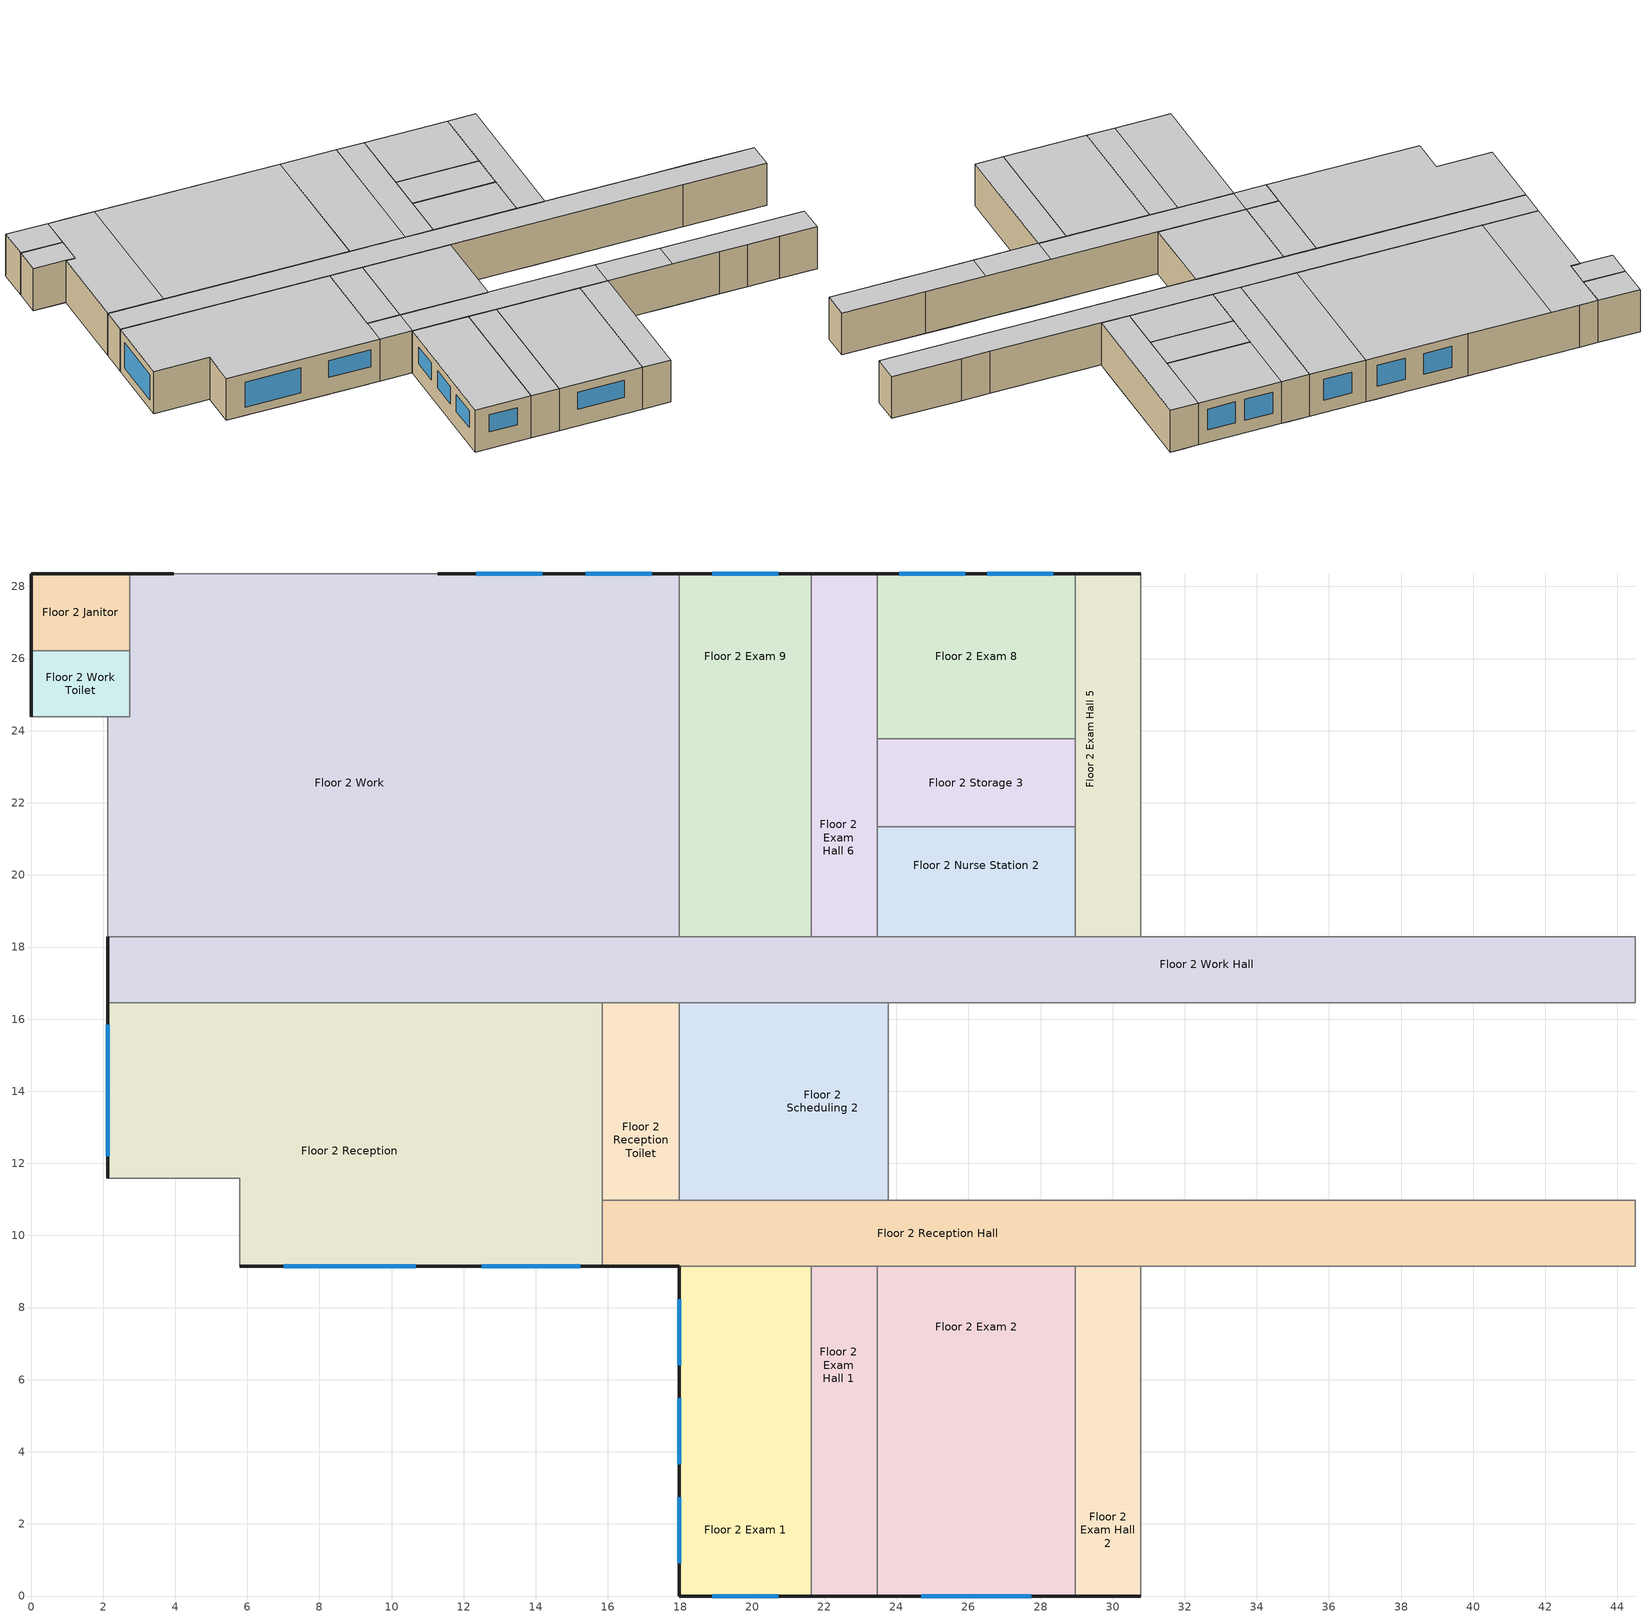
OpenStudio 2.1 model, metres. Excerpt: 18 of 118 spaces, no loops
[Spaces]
Floor 2 Exam Hall 5
 floor to Floor 1 Locker Room: 29.87,28.35 29.87,19.2 28.96,19.2 28.96,28.35 z3.05
 floor to Floor 1 Locker Room Hall: 30.78,19.2 30.78,18.29 28.96,18.29 28.96,19.2 z3.05
 floor to Floor 1 Lounge: 30.78,28.35 30.78,19.2 29.87,19.2 29.87,28.35 z3.05
 wall outside: 30.78,28.35 28.96,28.35 z3.05:6.1
 wall to Floor 2 Work Hall: 28.96,18.29 30.78,18.29 z3.05:6.1
 wall to Floor 2 Storage 3: 28.96,23.77 28.96,21.34 z3.05:6.1
 wall to Floor 2 Exam 7: 30.78,18.29 30.78,28.35 z3.05:6.1
 wall to Floor 2 Exam 8: 28.96,28.35 28.96,23.77 z3.05:6.1
 wall to Floor 2 Nurse Station 2: 28.96,21.34 28.96,18.29 z3.05:6.1
 ceiling to Floor 3 Office: 30.78,18.29 30.78,28.35 28.96,28.35 28.96,18.29 z6.1
Floor 2 Janitor
 floor to Floor 1 Elevator Pump Room: 2.74,28.35 2.74,26.21 0,26.21 0,28.35 z3.05
 wall outside: 2.74,28.35 0,28.35 0,26.21 z3.05:6.1
 wall to Floor 2 Work: 2.74,26.21 2.74,28.35 z3.05:6.1
 wall to Floor 2 Work Toilet: 0,26.21 2.74,26.21 z3.05:6.1
 ceiling to Floor 3 Janitor: 2.74,26.21 2.74,28.35 0,28.35 0,26.21 z6.1
Floor 2 Work Hall
 floor to Floor 1 Nourishment: 29.26,16.76 29.26,16.46 27.13,16.46 27.13,16.76 z3.05
 floor to Floor 1 Sterile Hall: 44.5,18.29 44.5,16.46 42.06,16.46 42.06,18.29 z3.05
 floor to Floor 1 Locker Room Hall: 42.06,18.29 42.06,16.76 23.16,16.76 23.16,18.29 z3.05
 floor to Floor 1 Lobby Hall: 11.89,18.29 11.89,16.46 5.79,16.46 5.79,18.29 z3.05
 floor to Floor 1 Pre-Op Hall: 23.16,18.29 23.16,16.46 20.73,16.46 20.73,18.29 z3.05
 floor to Floor 1 Nurse Janitor: 32,16.76 32,16.46 29.26,16.46 29.26,16.76 z3.05
 floor to Floor 1 Lobby: 5.79,18.29 5.79,16.46 2.13,16.46 2.13,18.29 z3.05
 floor to Floor 1 Pre-Op Room 2: 27.13,16.76 27.13,16.46 23.16,16.46 23.16,16.76 z3.05
 floor to Floor 1 Office: 20.73,18.29 20.73,16.76 14.33,16.76 14.33,18.29 z3.05
 floor to Floor 1 Sterile Storage: 42.06,16.76 42.06,16.46 32,16.46 32,16.76 z3.05
 floor to Floor 1 Reception: 14.33,18.29 14.33,16.76 15.85,16.76 15.85,16.46 11.89,16.46 11.89,18.29 z3.05
 floor to Floor 1 Reception Hall: 20.73,16.76 20.73,16.46 15.85,16.46 15.85,16.76 z3.05
 wall outside: 2.13,18.29 2.13,16.46 z3.05:6.1
 wall to Floor 2 Work: 17.98,18.29 2.13,18.29 z3.05:6.1
 wall to Floor 2 X-Ray: 23.77,16.46 39.01,16.46 z3.05:6.1
 wall to Floor 2 Exam Hall 4: 39.93,18.29 38.1,18.29 z3.05:6.1
 wall to Floor 2 Nurse Station 1: 44.5,18.29 39.93,18.29 z3.05:6.1
 wall to Floor 2 Exam 7: 38.1,18.29 30.78,18.29 z3.05:6.1
 wall to Floor 2 Reception Toilet: 15.85,16.46 17.98,16.46 z3.05:6.1
 wall to Floor 2 Exam Hall 6: 23.47,18.29 21.64,18.29 z3.05:6.1
 wall to Floor 2 Scheduling 1: 39.01,16.46 44.5,16.46 z3.05:6.1
 wall to Floor 2 Reception: 2.13,16.46 15.85,16.46 z3.05:6.1
 wall to Floor 2 Exam 9: 21.64,18.29 17.98,18.29 z3.05:6.1
 wall to Floor 2 Office Hall: 44.5,16.46 44.5,18.29 z3.05:6.1
 wall to Floor 2 Nurse Station 2: 28.96,18.29 23.47,18.29 z3.05:6.1
 wall to Floor 2 Scheduling 2: 17.98,16.46 23.77,16.46 z3.05:6.1
 ceiling to Floor 3 Office Hall: 44.5,16.46 44.5,18.29 2.13,18.29 2.13,16.46 z6.1
Floor 2 Reception Toilet
 floor to Floor 1 Scheduling: 17.98,14.33 17.98,10.97 15.85,10.97 15.85,14.33 z3.05
 floor to Floor 1 Reception Hall: 17.98,16.46 17.98,14.33 15.85,14.33 15.85,16.46 z3.05
 wall to Floor 2 Reception: 15.85,16.46 15.85,10.97 z3.05:6.1
 wall to Floor 2 Reception Hall: 15.85,10.97 17.98,10.97 z3.05:6.1
 wall to Floor 2 Scheduling 2: 17.98,10.97 17.98,16.46 z3.05:6.1
 ceiling to Floor 3 Undeveloped 2: 17.98,10.97 17.98,16.46 15.85,16.46 15.85,10.97 z6.1
Floor 2 Exam 9
 floor to Floor 1 Office: 20.73,23.77 20.73,18.29 17.98,18.29 17.98,23.77 z3.05
 floor to Floor 1 Pre-Op Hall: 21.64,23.77 21.64,18.29 20.73,18.29 20.73,23.77 z3.05
 floor to Floor 1 Procedure Room: 21.64,28.35 21.64,23.77 17.98,23.77 17.98,28.35 z3.05
 wall outside: 21.64,28.35 17.98,28.35 z3.05:6.1
 wall to Floor 2 Exam Hall 6: 21.64,18.29 21.64,28.35 z3.05:6.1
 wall to Floor 2 Work: 17.98,28.35 17.98,18.29 z3.05:6.1
 window (Window U-0.620788435 and Window SHGC 0.407): 20.73,28.35 18.9,28.35 z3.96:5.49
 ceiling to Floor 3 Office: 21.64,18.29 21.64,28.35 17.98,28.35 17.98,18.29 z6.1
Floor 2 Scheduling 2
 floor to Floor 1 Pre-Op Room 1: 20.73,14.33 20.73,10.97 17.98,10.97 17.98,14.33 z3.05
 floor to Floor 1 Reception Hall: 20.73,16.46 20.73,14.33 17.98,14.33 17.98,16.46 z3.05
 floor to Floor 1 Pre-Op Hall: 23.16,16.46 23.16,10.97 20.73,10.97 20.73,16.46 z3.05
 floor to Floor 1 Pre-Op Room 2: 23.77,16.46 23.77,10.97 23.16,10.97 23.16,16.46 z3.05
 wall to Floor 2 Reception Hall: 17.98,10.97 23.77,10.97 z3.05:6.1
 wall to Floor 2 X-Ray: 23.77,10.97 23.77,16.46 z3.05:6.1
 ceiling to Floor 3 Undeveloped 1: 23.77,10.97 23.77,16.46 17.98,16.46 17.98,10.97 z6.1
Floor 2 Exam Hall 1
 floor to Floor 1 Nurse Station: 23.47,8.84 23.47,6.1 23.16,6.1 23.16,8.84 z3.05
 floor to Floor 1 Nurse Hall: 23.47,6.1 23.47,3.66 23.16,3.66 23.16,6.1 z3.05
 floor to Floor 1 Pre-Op Hall: 23.16,9.14 23.16,3.66 21.64,3.66 21.64,9.14 z3.05
 floor to Floor 1 Pre-Op Room 2: 23.47,9.14 23.47,8.84 23.16,8.84 23.16,9.14 z3.05
 floor to Floor 1 Step Down: 23.47,3.66 23.47,0 21.64,0 21.64,3.66 z3.05
 wall outside: 21.64,0 23.47,0 z3.05:6.1
 wall to Floor 2 Exam 1: 21.64,9.14 21.64,0 z3.05:6.1
 wall to Floor 2 Reception Hall: 23.47,9.14 21.64,9.14 z3.05:6.1
 wall to Floor 2 Exam 2: 23.47,0 23.47,9.14 z3.05:6.1
 ceiling to Floor 3 Undeveloped 1: 23.47,0 23.47,9.14 21.64,9.14 21.64,0 z6.1
Floor 2 Exam Hall 6
 floor to Floor 1 Procedure Room: 23.16,28.35 23.16,23.77 21.64,23.77 21.64,28.35 z3.05
 floor to Floor 1 Locker Room Hall: 23.47,19.2 23.47,18.29 23.16,18.29 23.16,19.2 z3.05
 floor to Floor 1 Locker Room: 23.47,28.35 23.47,19.2 23.16,19.2 23.16,28.35 z3.05
 floor to Floor 1 Pre-Op Hall: 23.16,23.77 23.16,18.29 21.64,18.29 21.64,23.77 z3.05
 wall outside: 23.47,28.35 21.64,28.35 z3.05:6.1
 wall to Floor 2 Exam 8: 23.47,23.77 23.47,28.35 z3.05:6.1
 wall to Floor 2 Storage 3: 23.47,21.34 23.47,23.77 z3.05:6.1
 wall to Floor 2 Nurse Station 2: 23.47,18.29 23.47,21.34 z3.05:6.1
 ceiling to Floor 3 Office: 23.47,18.29 23.47,28.35 21.64,28.35 21.64,18.29 z6.1
Floor 2 Exam 1
 floor to Floor 1 Pre-Op Room 1: 20.73,9.14 20.73,7.92 17.98,7.92 17.98,9.14 z3.05
 floor to Floor 1 Vestibule: 20.73,7.92 20.73,5.49 17.98,5.49 17.98,7.92 z3.05
 floor to Floor 1 Pre-Op Hall: 21.64,9.14 21.64,3.66 20.73,3.66 20.73,9.14 z3.05
 floor to Floor 1 Step Down: 21.64,3.66 21.64,0 17.98,0 17.98,3.66 z3.05
 floor to Floor 1 Pre-Op Toilet: 20.73,5.49 20.73,3.66 17.98,3.66 17.98,5.49 z3.05
 wall outside: 17.98,9.14 17.98,0 21.64,0 z3.05:6.1
 wall to Floor 2 Reception Hall: 21.64,9.14 17.98,9.14 z3.05:6.1
 window (Window U-0.620788435 and Window SHGC 0.407): 18.9,0 20.73,0 / 17.98,5.49 17.98,3.66 / 17.98,2.74 17.98,0.91 / 17.98,8.23 17.98,6.4 z4.27:5.49
 ceiling to Floor 3 Undeveloped 1: 21.64,0 21.64,9.14 17.98,9.14 17.98,0 z6.1
Floor 2 Work Toilet
 floor to Floor 1 Lobby Toilet: 2.74,26.21 2.74,24.38 0,24.38 0,26.21 z3.05
 wall outside: 0,26.21 0,24.38 z3.05:6.1
 wall to NW Elevator: 0,24.38 2.13,24.38 z3.05:6.1
 wall to Floor 2 Work: 2.13,24.38 2.74,24.38 2.74,26.21 z3.05:6.1
 ceiling to Floor 3 Office Toilet: 2.74,24.38 2.74,26.21 0,26.21 0,24.38 z6.1
Floor 2 Reception
 floor to Floor 1 Reception: 15.85,16.46 15.85,9.14 11.89,9.14 11.89,16.46 z3.05
 floor to Floor 1 Lobby Hall: 11.89,16.46 11.89,15.54 5.79,15.54 5.79,16.46 z3.05
 floor to Floor 1 Lobby: 5.79,16.46 5.79,11.58 2.13,11.58 2.13,16.46 z3.05
 floor to Floor 1 Cafe: 11.89,15.54 11.89,9.14 5.79,9.14 5.79,15.54 z3.05
 wall outside: 5.79,9.14 15.85,9.14 / 2.13,16.46 2.13,11.58 z3.05:6.1
 wall to Floor 2 Reception Hall: 15.85,9.14 15.85,10.97 z3.05:6.1
 wall to SW Stair: 2.13,11.58 5.79,11.58 5.79,9.14 z3.05:6.1
 window (Window U-0.620788435 and Window SHGC 0.407): 7.01,9.14 10.67,9.14 / 2.13,15.85 2.13,12.19 z3.66:5.49; 12.5,9.14 15.24,9.14 z4.27:5.49
 ceiling to Floor 3 Undeveloped 2: 15.85,9.14 15.85,16.46 2.13,16.46 2.13,11.58 5.79,11.58 5.79,9.14 z6.1
Floor 2 Reception Hall
 floor to Floor 1 Soil: 37.49,10.97 37.49,9.14 34.75,9.14 34.75,10.97 z3.05
 floor to Floor 1 Pre-Op Room 1: 20.73,10.97 20.73,9.14 17.98,9.14 17.98,10.97 z3.05
 floor to Floor 1 Dictation: 34.75,10.97 34.75,9.14 32,9.14 32,10.97 z3.05
 floor to Floor 1 Soil Work: 42.06,9.75 42.06,9.14 37.49,9.14 37.49,9.75 z3.05
 floor to Floor 1 Pre-Op Hall: 23.16,10.97 23.16,9.14 20.73,9.14 20.73,10.97 z3.05
 floor to Floor 1 Nourishment: 29.26,10.97 29.26,9.14 27.13,9.14 27.13,10.97 z3.05
 floor to Floor 1 Sterile Hall: 44.5,10.97 44.5,9.14 42.06,9.14 42.06,10.97 z3.05
 floor to Floor 1 Pre-Op Room 2: 27.13,10.97 27.13,9.14 23.16,9.14 23.16,10.97 z3.05
 floor to Floor 1 Clean: 32,10.97 32,9.14 29.26,9.14 29.26,10.97 z3.05
 floor to Floor 1 Scheduling: 17.98,10.97 17.98,9.14 15.85,9.14 15.85,10.97 z3.05
 floor to Floor 1 Clean Work: 42.06,10.97 42.06,9.75 37.49,9.75 37.49,10.97 z3.05
 wall outside: 15.85,9.14 17.98,9.14 z3.05:6.1
 wall to Floor 2 Exam 3: 30.78,9.14 38.1,9.14 z3.05:6.1
 wall to Floor 2 Exam Hall 3: 38.1,9.14 39.93,9.14 z3.05:6.1
 wall to Floor 2 Lounge: 42.06,9.14 44.5,9.14 z3.05:6.1
 wall to Floor 2 Scheduling 1: 44.5,10.97 39.01,10.97 z3.05:6.1
 wall to Floor 2 Exam Hall 2: 28.96,9.14 30.78,9.14 z3.05:6.1
 wall to Floor 2 Dictation: 39.93,9.14 42.06,9.14 z3.05:6.1
 wall to Floor 2 Office Hall: 44.5,9.14 44.5,10.97 z3.05:6.1
 wall to Floor 2 Exam 2: 23.47,9.14 28.96,9.14 z3.05:6.1
 wall to Floor 2 X-Ray: 39.01,10.97 23.77,10.97 z3.05:6.1
 ceiling to Floor 3 Physical Therapy 2: 44.5,9.14 44.5,10.97 35.05,10.97 35.05,9.14 z6.1
 ceiling to Floor 3 Treatment: 35.05,9.14 35.05,10.97 30.78,10.97 30.78,9.14 z6.1
 ceiling to Floor 3 Undeveloped 2: 17.98,9.14 17.98,10.97 15.85,10.97 15.85,9.14 z6.1
 ceiling to Floor 3 Undeveloped 1: 30.78,9.14 30.78,10.97 17.98,10.97 17.98,9.14 z6.1
Floor 2 Work
 floor to Floor 1 MRI Toilet: 17.37,28.35 17.37,25.6 15.54,25.6 15.54,28.35 z3.05
 floor to Floor 1 Office: 17.98,23.77 17.98,18.29 14.33,18.29 14.33,23.77 z3.05
 floor to Floor 1 Procedure Room: 17.98,28.35 17.98,23.77 17.37,23.77 17.37,28.35 z3.05
 floor to Floor 1 Lobby Hall: 11.89,19.2 11.89,18.29 5.79,18.29 5.79,19.2 z3.05
 floor to Floor 1 Dressing Room: 15.54,28.35 15.54,26.82 12.8,26.82 12.8,28.35 z3.05
 floor to Floor 1 Elevator Pump Room: 3.96,28.35 3.96,26.21 2.74,26.21 2.74,28.35 z3.05
 floor to Floor 1 Lobby: 6.4,28.35 6.4,25.91 5.79,25.91 5.79,18.29 2.13,18.29 2.13,24.38 2.74,24.38 2.74,26.21 3.96,26.21 3.96,28.35 z3.05
 floor to Floor 1 MRI Room: 11.89,25.91 11.89,19.2 5.79,19.2 5.79,25.91 z3.05
 floor to Floor 1 MRI Control Room: 12.8,28.35 12.8,25.91 6.4,25.91 6.4,28.35 z3.05
 floor to Floor 1 Reception: 14.33,23.77 14.33,18.29 11.89,18.29 11.89,23.77 z3.05
 floor to Floor 1 MRI Hall: 15.54,26.82 15.54,25.6 17.37,25.6 17.37,23.77 11.89,23.77 11.89,25.91 12.8,25.91 12.8,26.82 z3.05
 wall outside: 3.96,28.35 2.74,28.35 / 17.98,28.35 11.28,28.35 z3.05:6.1
 wall to NW Elevator: 2.13,24.38 2.13,18.29 z3.05:6.1
 wall to NW Stair: 11.28,28.35 3.96,28.35 z3.05:6.1
 window (Window U-0.620788435 and Window SHGC 0.407): 17.22,28.35 15.39,28.35 / 14.17,28.35 12.34,28.35 z3.96:5.49
 ceiling to Floor 3 Elevator Hall: 5.79,18.29 5.79,28.35 2.74,28.35 2.74,24.38 2.13,24.38 2.13,18.29 z6.1
 ceiling to Floor 3 Office: 17.98,18.29 17.98,28.35 5.79,28.35 5.79,18.29 z6.1
Floor 2 Exam Hall 2
 floor to Floor 1 Nurse Hall: 30.78,6.1 30.78,3.66 28.96,3.66 28.96,6.1 z3.05
 floor to Floor 1 Nourishment: 29.26,9.14 29.26,8.84 28.96,8.84 28.96,9.14 z3.05
 floor to Floor 1 Nurse Station: 30.78,8.84 30.78,6.1 28.96,6.1 28.96,8.84 z3.05
 floor to Floor 1 Clean: 30.78,9.14 30.78,8.84 29.26,8.84 29.26,9.14 z3.05
 floor to Floor 1 Recovery Room: 30.78,3.66 30.78,0 28.96,0 28.96,3.66 z3.05
 wall outside: 28.96,0 30.78,0 z3.05:6.1
 wall to Floor 2 Exam 2: 28.96,9.14 28.96,0 z3.05:6.1
 wall to Floor 2 Exam 3: 30.78,0 30.78,9.14 z3.05:6.1
 ceiling to Floor 3 Undeveloped 1: 30.78,0 30.78,9.14 28.96,9.14 28.96,0 z6.1
Floor 2 Exam 8
 floor to Floor 1 Locker Room: 28.96,28.35 28.96,23.77 23.47,23.77 23.47,28.35 z3.05
 wall outside: 28.96,28.35 23.47,28.35 z3.05:6.1
 wall to Floor 2 Storage 3: 23.47,23.77 28.96,23.77 z3.05:6.1
 window (Window U-0.620788435 and Window SHGC 0.407): 25.91,28.35 24.08,28.35 / 28.35,28.35 26.52,28.35 z3.96:5.49
 ceiling to Floor 3 Office: 28.96,23.77 28.96,28.35 23.47,28.35 23.47,23.77 z6.1
Floor 2 Nurse Station 2
 floor to Floor 1 Locker Room: 28.96,21.34 28.96,19.2 23.47,19.2 23.47,21.34 z3.05
 floor to Floor 1 Locker Room Hall: 28.96,19.2 28.96,18.29 23.47,18.29 23.47,19.2 z3.05
 wall to Floor 2 Storage 3: 28.96,21.34 23.47,21.34 z3.05:6.1
 ceiling to Floor 3 Office: 28.96,18.29 28.96,21.34 23.47,21.34 23.47,18.29 z6.1
Floor 2 Exam 2
 floor to Floor 1 Nourishment: 28.96,9.14 28.96,8.84 27.13,8.84 27.13,9.14 z3.05
 floor to Floor 1 Nurse Station: 28.96,8.84 28.96,6.1 23.47,6.1 23.47,8.84 z3.05
 floor to Floor 1 Step Down: 25.6,3.66 25.6,0 23.47,0 23.47,3.66 z3.05
 floor to Floor 1 Pre-Op Room 2: 27.13,9.14 27.13,8.84 23.47,8.84 23.47,9.14 z3.05
 floor to Floor 1 Recovery Room: 28.96,3.66 28.96,0 25.6,0 25.6,3.66 z3.05
 floor to Floor 1 Nurse Hall: 28.96,6.1 28.96,3.66 23.47,3.66 23.47,6.1 z3.05
 wall outside: 23.47,0 28.96,0 z3.05:6.1
 window (Window U-0.620788435 and Window SHGC 0.407): 24.69,0 27.74,0 z4.27:5.49
 ceiling to Floor 3 Undeveloped 1: 28.96,0 28.96,9.14 23.47,9.14 23.47,0 z6.1
Floor 2 Storage 3
 floor to Floor 1 Locker Room: 28.96,23.77 28.96,21.34 23.47,21.34 23.47,23.77 z3.05
 ceiling to Floor 3 Office: 28.96,21.34 28.96,23.77 23.47,23.77 23.47,21.34 z6.1
[Site]
Miami Intl Ap_FL_USA: Latitude {deg}=25.82; Longitude {deg}=-80.3; Time Zone {hr}=-5; Elevation {m}=11; Terrain=City
[Building]
DOE Ref Pre-1980-Outpatient-ASHRAE 169-2006-1A created: 2017-12-29 16:55:58 -0700: North Axis {deg}=0; Default Construction Set=DOE Ref Pre-1980 - Outpatient - ASHRAE 169-2006-1A adj ext wall insulation adj roof insulation; Standards Building Type=Outpatient
[Site:GroundTemperature:BuildingSurface]
22.509, 22.645, 22.781, 22.956, 23.052, 23.08, 23.116, 23.108, 23.133, 23.139, 23.077, 22.913
[Site:WaterMainsTemperature]
Calculation Method=Correlation; Annual Average Outdoor Air Temperature {C}=24.4917; Maximum Difference In Monthly Average Outdoor Air Temperatures {deltaC}=8.7
[SizingPeriod:DesignDay] Barometric Pressure {Pa}=101193; Sky Clearness=0; Rain Indicator=0; Snow Indicator=0; Day of Month=21; Daylight Saving Time Indicator=0; Humidity Indicating Type=Wetbulb; Dry-Bulb Temperature Range Modifier Type=DefaultMultipliers
Name | Maximum Dry-Bulb Temperature {C} | Daily Dry-Bulb Temperature Range {deltaC} | Humidity Indicating Conditions at Maximum Dry-Bulb | Wind Speed {m/s} | Wind Direction {deg} | Month | Day Type | Solar Model Indicator | ASHRAE Taub | ASHRAE Taud
Miami Intl Ap Ann Htg 99.6% Condns DB | 8.7 | 0 | 8.7 | 3.8 | 340 | 1 | WinterDesignDay | ASHRAEClearSky
Miami Intl Ap Ann Clg .4% Condns DB=>MWB | 33.2 | 6.7 | 25.3 | 4.5 | 140 | 7 | SummerDesignDay | ASHRAETau | 0.528 | 1.905
[ClimateZones]
Climate Zone Value 1=1A; Climate Zone Institution Name 2=CEC; Climate Zone Document Name 2=California Climate Zone Descriptions; Climate Zone Document Year 2=1995
[Material:NoMass] Thermal Absorptance=0.9; Solar Absorptance=0.7
Name | Roughness | Thermal Resistance {m2-K/W} | Visible Absorptance
CP02 CARPET PAD | VeryRough | 0.21648 | 0.8
Typical Carpet Pad | Smooth | 0.21648 | 0.8
Typical Insulation | Smooth | 0.0282222 | 0.7
Typical Insulation R-2.17_R-value 4.721641298 (ft^2*h*R/Btu) | Smooth | 0.831529 | 0.7
Typical Insulation R-8.88_R-value 15.53485575 (ft^2*h*R/Btu) | Smooth | 2.73585 | 0.7
[Material]
Name | Roughness | Thickness {m} | Conductivity {W/m-K} | Density {kg/m3} | Specific Heat {J/kg-K} | Thermal Absorptance | Solar Absorptance | Visible Absorptance
100mm Normalweight concrete floor | MediumSmooth | 0.1016 | 2.31 | 2322 | 832
G01 13mm gypsum board | Smooth | 0.0127 | 0.16 | 800 | 1090 | 0.9 | 0.7 | 0.5
4 in. Normalweight Concrete Floor | MediumRough | 0.1016 | 2.31 | 2322 | 832 | 0.9 | 0.7 | 0.7
25mm Stucco | Smooth | 0.0254 | 0.72 | 1856 | 840 | 0.9 | 0.7 | 0.7
5/8 in. Gypsum Board | MediumSmooth | 0.0159 | 0.16 | 800 | 1090 | 0.9 | 0.7 | 0.7
Roof Membrane | VeryRough | 0.0095 | 0.16 | 1121.29 | 1460 | 0.9 | 0.77 | 0.7
Metal Roof Surface; F08 Metal surface | Smooth | 0.0008 | 45.28 | 7824 | 500 | 0.9 | 0.7 | 0.7
HW CONCRETE 8 in | Rough | 0.2032 | 1.31125 | 2240 | 837.36 | 0.9 | 0.7 | 0.7
8 in. Concrete Block Basement Wall | MediumRough | 0.2032 | 1.326 | 1842 | 912 | 0.9 | 0.7 | 0.7
G05 25mm wood | MediumSmooth | 0.0254 | 0.15 | 608 | 1630 | 0.9 | 0.5 | 0.5
Std Wood 6inch | MediumSmooth | 0.15 | 0.12 | 540 | 1210 | 0.9 | 0.7 | 0.7
[Construction]
Typical Insulated Exterior Mass Floor: 4 in. Normalweight Concrete Floor, Typical Carpet Pad
Typical Interior Floor: 100mm Normalweight concrete floor, CP02 CARPET PAD
Typical Interior Wall: G01 13mm gypsum board, G01 13mm gypsum board
Typical Interior Ceiling: CP02 CARPET PAD, 100mm Normalweight concrete floor
ext-slab-steel-frame: HW CONCRETE 8 in, CP02 CARPET PAD
Typical Insulated Basement Mass Wall: 8 in. Concrete Block Basement Wall
U 1.22 SHGC 0.54 Simple Glazing Window: U 1.22 SHGC 0.54 Simple Glazing
Typical Insulated Metal Door: F08 Metal surface, Typical Insulation
Typical Overhead Door: Typical Insulation
Typical Interior Window: Clear 3mm
Typical Interior Door; Typical Interior Partition: G05 25mm wood
InteriorFurnishings: Std Wood 6inch
Typical Insulated Steel Framed Exterior Wall R-4.35 adj ext wall insulation: 25mm Stucco, 5/8 in. Gypsum Board, Typical Insulation R-2.17_R-value 4.721641298 (ft^2*h*R/Btu), 5/8 in. Gypsum Board
Typical IEAD Roof R-10.0 adj roof insulation: Roof Membrane, Typical Insulation R-8.88_R-value 15.53485575 (ft^2*h*R/Btu), Metal Roof Surface
Window U-0.620788435 and Window SHGC 0.407: Simple Glazing Material U-0.620788435 and SHGC 0.407
[DefaultConstructionSet]
DOE Ref Pre-1980 - Outpatient - ASHRAE 169-2006-1A adj ext wall insulation adj roof insulation: Default Exterior Surface Constructions=Default Surface Constructions 1 adj ext wall insulation adj roof insulation; Default Interior Surface Constructions=Default Surface Constructions 2; Default Ground Contact Surface Constructions=Default Surface Constructions 3; Default Exterior SubSurface Constructions=Default Sub Surface Constructions 1; Default Interior SubSurface Constructions=Default Sub Surface Constructions 2; Interior Partition Construction=Typical Interior Partition
[DefaultSurfaceConstructions]
Name | Floor Construction | Wall Construction | Roof Ceiling Construction
Default Surface Constructions 2 | Typical Interior Floor | Typical Interior Wall | Typical Interior Ceiling
Default Surface Constructions 3 | ext-slab-steel-frame | Typical Insulated Basement Mass Wall
Default Surface Constructions 1 adj ext wall insulation adj roof insulation | Typical Insulated Exterior Mass Floor | Typical Insulated Steel Framed Exterior Wall R-4.35 adj ext wall insulation | Typical IEAD Roof R-10.0 adj roof insulation
[DefaultSubSurfaceConstructions]
Name | Fixed Window Construction | Operable Window Construction | Door Construction | Overhead Door Construction | Tubular Daylight Dome Construction | Tubular Daylight Diffuser Construction
Default Sub Surface Constructions 1 | U 1.22 SHGC 0.54 Simple Glazing Window | U 1.22 SHGC 0.54 Simple Glazing Window | Typical Insulated Metal Door | Typical Overhead Door | Typical Interior Window | Typical Interior Window
Default Sub Surface Constructions 2 | Typical Interior Window | Typical Interior Window | Typical Interior Door
[WindowMaterial:SimpleGlazingSystem]
Name | U-Factor {W/m2-K} | Solar Heat Gain Coefficient | Visible Transmittance
U 1.22 SHGC 0.54 Simple Glazing | 6.92748 | 0.54 | 0.38
Simple Glazing Material U-0.620788435 and SHGC 0.407 | 3.525 | 0.407
[WindowMaterial:Glazing]
Clear 3mm: Optical Data Type=SpectralAverage; Thickness {m}=0.003; Solar Transmittance at Normal Incidence=0.837; Front Side Solar Reflectance at Normal Incidence=0.075; Back Side Solar Reflectance at Normal Incidence=0.075; Visible Transmittance at Normal Incidence=0.898; Front Side Visible Reflectance at Normal Incidence=0.081; Back Side Visible Reflectance at Normal Incidence=0.081; Infrared Transmittance at Normal Incidence=0; Front Side Infrared Hemispherical Emissivity=0.84; Back Side Infrared Hemispherical Emissivity=0.84; Conductivity {W/m-K}=0.9; Dirt Correction Factor for Solar and Visible Transmittance=1; Solar Diffusing=No
[Space] Building Story=Building Story 2; Part of Total Floor Area=Yes
Name | Space Type | Thermal Zone
Floor 2 Reception | Outpatient Reception | Floor 2 Reception ZN
Floor 2 Exam Hall 5 | Outpatient Hall | Floor 2 Exam Hall 5 ZN
Floor 2 Reception Toilet | Outpatient Toilet | Floor 2 Reception Toilet ZN
Floor 2 Nurse Station 2 | Outpatient NurseStation | Floor 2 Nurse Station 2 ZN
Floor 2 Janitor | Outpatient Janitor | Floor 2 Janitor ZN
Floor 2 Work Hall | Outpatient Hall | Floor 2 Work Hall ZN
Floor 2 Exam Hall 2 | Outpatient Hall | Floor 2 Exam Hall 2 ZN
Floor 2 Exam 8 | Outpatient Exam | Floor 2 Exam 8 ZN
Floor 2 Exam 9 | Outpatient Exam | Floor 2 Exam 9 ZN
Floor 2 Scheduling 2 | Outpatient Office | Floor 2 Scheduling 2 ZN
Floor 2 Exam Hall 1 | Outpatient Hall | Floor 2 Exam Hall 1 ZN
Floor 2 Exam Hall 6 | Outpatient Hall | Floor 2 Exam Hall 6 ZN
Floor 2 Exam 1 | Outpatient Exam | Floor 2 Exam 1 ZN
Floor 2 Work Toilet | Outpatient Toilet | Floor 2 Work Toilet ZN
Floor 2 Storage 3 | Outpatient Janitor | Floor 2 Storage 3 ZN
Floor 2 Reception Hall | Outpatient Hall | Floor 2 Reception Hall ZN
Floor 2 Work | Outpatient Office | Floor 2 Work ZN
Floor 2 Exam 2 | Outpatient Exam | Floor 2 Exam 2 ZN
[SpaceType] Standards Building Type=Outpatient
Name | Default Schedule Set | Design Specification Outdoor Air Object | Standards Space Type
Outpatient Exam | Outpatient Exam Schedule Set | Outpatient Exam Ventilation | Exam
Outpatient Hall | Outpatient Hall Schedule Set | Outpatient Hall Ventilation | Hall
Outpatient Janitor | Outpatient Janitor Schedule Set | Outpatient Janitor Ventilation | Janitor
Outpatient NurseStation | Outpatient NurseStation Schedule Set | Outpatient NurseStation Ventilation | NurseStation
Outpatient Office | Outpatient Office Schedule Set | Outpatient Office Ventilation | Office
Outpatient Toilet | Outpatient Toilet Schedule Set | Outpatient Toilet Ventilation | Toilet
Outpatient Reception | Outpatient Reception Schedule Set | Outpatient Reception Ventilation | Reception
[Lights:Definition] Design Level Calculation Method=Watts/Area; Fraction Radiant=0.7; Fraction Visible=0.2
Name | Watts per Space Floor Area {W/m2}
Outpatient Exam Lights Definition | 17.2223
Outpatient Hall Lights Definition; Outpatient Toilet Lights Definition | 8.61113
Outpatient Janitor Lights Definition; Outpatient Reception Lights Definition | 10.7639
Outpatient NurseStation Lights Definition | 22.6042
Outpatient Office Lights Definition | 19.375
[Lights]
Name | Lights Definition | Space or SpaceType
Outpatient Exam Lights | Outpatient Exam Lights Definition | Outpatient Exam
Outpatient Hall Lights | Outpatient Hall Lights Definition | Outpatient Hall
Outpatient Janitor Lights | Outpatient Janitor Lights Definition | Outpatient Janitor
Outpatient NurseStation Lights | Outpatient NurseStation Lights Definition | Outpatient NurseStation
Outpatient Office Lights | Outpatient Office Lights Definition | Outpatient Office
Outpatient Reception Lights | Outpatient Reception Lights Definition | Outpatient Reception
Outpatient Toilet Lights | Outpatient Toilet Lights Definition | Outpatient Toilet
[ElectricEquipment:Definition] Design Level Calculation Method=Watts/Area; Watts per Space Floor Area {W/m2}=8.07293
Name | Fraction Radiant | Fraction Lost
Outpatient Exam Elec Equip Definition; Outpatient Hall Elec Equip Definition; Outpatient NurseStation Elec Equip Definition; Outpatient Office Elec Equip Definition; Outpatient Reception Elec Equip Definition | 0.5
Outpatient Toilet Elec Equip Definition | 0.3 | 0.7
[ElectricEquipment]
Name | Electric Equipment Definition | Space or SpaceType
Outpatient Exam Elec Equip | Outpatient Exam Elec Equip Definition | Outpatient Exam
Outpatient Hall Elec Equip | Outpatient Hall Elec Equip Definition | Outpatient Hall
Outpatient NurseStation Elec Equip | Outpatient NurseStation Elec Equip Definition | Outpatient NurseStation
Outpatient Office Elec Equip | Outpatient Office Elec Equip Definition | Outpatient Office
Outpatient Reception Elec Equip | Outpatient Reception Elec Equip Definition | Outpatient Reception
Outpatient Toilet Elec Equip | Outpatient Toilet Elec Equip Definition | Outpatient Toilet
[DesignSpecification:OutdoorAir]
Name | Outdoor Air Method | Outdoor Air Flow per Floor Area {m3/s-m2} | Outdoor Air Flow per Person {m3/s-person} | Outdoor Air Flow Air Changes per Hour {1/hr}
Outpatient Exam Ventilation | Sum | 0.001524
Outpatient Hall Ventilation | Sum | 0.000254
Outpatient Janitor Ventilation; Outpatient Toilet Ventilation |  | 0 | 0 | 0
Outpatient NurseStation Ventilation; Outpatient Office Ventilation | Sum |  | 0.00943895
Outpatient Reception Ventilation | Sum |  | 0.00707921
[DefaultScheduleSet] Number of People Schedule=Outpatient Bldg Occ; People Activity Level Schedule=Outpatient Activity; Lighting Schedule=Outpatient Bldg Light; Electric Equipment Schedule=Outpatient Bldg Equip; Infiltration Schedule=Outpatient Infil
Outpatient Exam Schedule Set; Outpatient Hall Schedule Set; Outpatient Janitor Schedule Set; Outpatient NurseStation Schedule Set; Outpatient Office Schedule Set; Outpatient Reception Schedule Set; Outpatient Toilet Schedule Set
[ThermostatSetpoint:DualSetpoint] Heating Setpoint Temperature Schedule=Outpatient HtgSetp; Cooling Setpoint Temperature Schedule=Outpatient ClgSetp
Outpatient Exam Thermostat 1; Outpatient Hall Thermostat 5; Outpatient Janitor Thermostat 1; Outpatient Exam Thermostat 2; Outpatient Hall Thermostat 6; Outpatient Hall Thermostat 7; Outpatient NurseStation Thermostat 1; Outpatient Hall Thermostat 13; Outpatient Toilet Thermostat 6; Outpatient Hall Thermostat 15; Outpatient Exam Thermostat 6; Outpatient Reception Thermostat 2; Outpatient Hall Thermostat 18; Outpatient Exam Thermostat 7; Outpatient Toilet Thermostat 10; Outpatient Janitor Thermostat 12; Outpatient Office Thermostat 8; Outpatient Office Thermostat 9
[People:Definition] Number of People Calculation Method=People/Area; People per Space Floor Area {person/m2}=0.0538196; Fraction Radiant=0.3
Outpatient Exam People Definition; Outpatient NurseStation People Definition; Outpatient Office People Definition; Outpatient Reception People Definition
[People] Work Efficiency Schedule=Work Efficiency Schedule; Clothing Insulation Schedule=Clothing Schedule; Air Velocity Schedule=Air Velocity Schedule
Name | People Definition | Space or SpaceType
Outpatient Exam People | Outpatient Exam People Definition | Outpatient Exam
Outpatient NurseStation People | Outpatient NurseStation People Definition | Outpatient NurseStation
Outpatient Office People | Outpatient Office People Definition | Outpatient Office
Outpatient Reception People | Outpatient Reception People Definition | Outpatient Reception
[InternalMass:Definition]
Internal Mass Definition 1: Construction=InteriorFurnishings; Design Level Calculation Method=SurfaceArea/Area; Surface Area per Space Floor Area=2
[InternalMass] Internal Mass Definition=Internal Mass Definition 1
Name | Space or SpaceType
Floor 2 Exam 1 Mass | Floor 2 Exam 1
Floor 2 Exam 2 Mass | Floor 2 Exam 2
Floor 2 Exam 8 Mass | Floor 2 Exam 8
Floor 2 Exam 9 Mass | Floor 2 Exam 9
Floor 2 Exam Hall 1 Mass | Floor 2 Exam Hall 1
Floor 2 Exam Hall 2 Mass | Floor 2 Exam Hall 2
Floor 2 Exam Hall 5 Mass | Floor 2 Exam Hall 5
Floor 2 Exam Hall 6 Mass | Floor 2 Exam Hall 6
Floor 2 Nurse Station 2 Mass | Floor 2 Nurse Station 2
Floor 2 Reception Mass | Floor 2 Reception
Floor 2 Reception Hall Mass | Floor 2 Reception Hall
Floor 2 Scheduling 2 Mass | Floor 2 Scheduling 2
Floor 2 Work Mass | Floor 2 Work
Floor 2 Work Hall Mass | Floor 2 Work Hall
[ThermalZone] Use Ideal Air Loads=No
Name | Thermostat
Floor 2 Exam 2 ZN | Outpatient Exam Thermostat 1
Floor 2 Exam Hall 1 ZN | Outpatient Hall Thermostat 5
Floor 2 Storage 3 ZN | Outpatient Janitor Thermostat 1
Floor 2 Exam 9 ZN | Outpatient Exam Thermostat 2
Floor 2 Exam Hall 2 ZN | Outpatient Hall Thermostat 6
Floor 2 Reception Hall ZN | Outpatient Hall Thermostat 7
Floor 2 Nurse Station 2 ZN | Outpatient NurseStation Thermostat 1
Floor 2 Exam Hall 5 ZN | Outpatient Hall Thermostat 13
Floor 2 Reception Toilet ZN | Outpatient Toilet Thermostat 6
Floor 2 Exam Hall 6 ZN | Outpatient Hall Thermostat 15
Floor 2 Exam 8 ZN | Outpatient Exam Thermostat 6
Floor 2 Reception ZN | Outpatient Reception Thermostat 2
Floor 2 Work Hall ZN | Outpatient Hall Thermostat 18
Floor 2 Exam 1 ZN | Outpatient Exam Thermostat 7
Floor 2 Work Toilet ZN | Outpatient Toilet Thermostat 10
Floor 2 Janitor ZN | Outpatient Janitor Thermostat 12
Floor 2 Work ZN | Outpatient Office Thermostat 8
Floor 2 Scheduling 2 ZN | Outpatient Office Thermostat 9
[SpaceInfiltration:DesignFlowRate] Schedule=Outpatient Infil; Design Flow Rate Calculation Method=Flow/ExteriorArea; Flow per Exterior Surface Area {m3/s-m2}=0.00113386
Name | Space or SpaceType
Floor 2 Exam 1 Infiltration | Floor 2 Exam 1
Floor 2 Exam 2 Infiltration | Floor 2 Exam 2
Floor 2 Exam 8 Infiltration | Floor 2 Exam 8
Floor 2 Exam 9 Infiltration | Floor 2 Exam 9
Floor 2 Janitor Infiltration | Floor 2 Janitor
Floor 2 Reception Infiltration | Floor 2 Reception
Floor 2 Work Infiltration | Floor 2 Work
Floor 2 Work Toilet Infiltration | Floor 2 Work Toilet
[Exterior:Lights:Definition]
NonDimming Exterior Lights Def: Design Level {W}=16951
[Exterior:Lights]
NonDimming Exterior Lights Def: Exterior Lights Definition=NonDimming Exterior Lights Def; Schedule=OutPatientHealthCare Exterior_Lgt_ALWAYS_ON; Control Option=AstronomicalClock
[BuildingStory]
Building Story 2: Nominal Z Coordinate {m}=3.048
[Schedule:Ruleset]
Name | Default Day Schedule | Summer Design Day Schedule | Winter Design Day Schedule
Outpatient Bldg Occ | Outpatient Bldg Occ Default | Outpatient Bldg Occ Summer Design Day | Outpatient Bldg Occ Winter Design Day
Outpatient Activity | Outpatient Activity Default | Outpatient Activity Summer Design Day | Outpatient Activity Winter Design Day
Outpatient Bldg Light | Outpatient Bldg Light Default | Outpatient Bldg Light Summer Design Day | Outpatient Bldg Light Winter Design Day
Outpatient Bldg Equip | Outpatient Bldg Equip Default | Outpatient Bldg Equip Summer Design Day | Outpatient Bldg Equip Winter Design Day
Outpatient Infil | Outpatient Infil Default | Outpatient Infil Summer Design Day | Outpatient Infil Winter Design Day
Outpatient HtgSetp | Outpatient HtgSetp Default | Outpatient HtgSetp Summer Design Day | Outpatient HtgSetp Winter Design Day
Outpatient ClgSetp | Outpatient ClgSetp Default | Outpatient ClgSetp Summer Design Day | Outpatient ClgSetp Winter Design Day
Clothing Schedule | Clothing Schedule Default Winter Clothes
Air Velocity Schedule | Air Velocity Schedule Default
Work Efficiency Schedule | Work Efficiency Schedule Default
OutPatientHealthCare Exterior_Lgt_ALWAYS_ON | OutPatientHealthCare Exterior_Lgt_ALWAYS_ON Default | OutPatientHealthCare Exterior_Lgt_ALWAYS_ON Summer Design Day | OutPatientHealthCare Exterior_Lgt_ALWAYS_ON Winter Design Day
[Schedule:Day]
Outpatient Bldg Occ Default: 7, 0, 0, 8, 0, 0.1, 9, 0, 0.5, 17, 0, 0.8, 18, 0, 0.5, 20, 0, 0.3, 22, 0, 0.2, 24, 0, 0
Outpatient Bldg Occ Summer Design Day; Outpatient Bldg Light Summer Design Day; Outpatient Bldg Equip Summer Design Day; Outpatient Infil Winter Design Day; Outpatient Infil Summer Design Day; Clothing Schedule Default Winter Clothes; OutPatientHealthCare Exterior_Lgt_ALWAYS_ON Default; OutPatientHealthCare Exterior_Lgt_ALWAYS_ON Winter Design Day; OutPatientHealthCare Exterior_Lgt_ALWAYS_ON Summer Design Day: 24, 0, 1
Outpatient Bldg Occ Sat Day: 7, 0, 0, 8, 0, 0.1, 9, 0, 0.3, 17, 0, 0.4, 19, 0, 0.1, 24, 0, 0
Outpatient Bldg Occ Winter Design Day; Outpatient Bldg Light Winter Design Day; Outpatient Bldg Equip Winter Design Day; Work Efficiency Schedule Default: 24, 0, 0
Outpatient Bldg Occ WntrDsn|Sun Day: 8, 0, 0, 16, 0, 0.05, 24, 0, 0
Outpatient Activity Default; Outpatient Activity Winter Design Day; Outpatient Activity Summer Design Day: 24, 0, 120
Outpatient Bldg Light Default: 7, 0, 0.1, 8, 0, 0.5, 16, 0, 0.9, 23, 0, 0.3, 24, 0, 0.1
Outpatient Bldg Light Sat Day: 7, 0, 0.1, 8, 0, 0.2, 18, 0, 0.4, 24, 0, 0.1
Outpatient Bldg Light WntrDsn|Sun Day: 8, 0, 0.05, 16, 0, 0.1, 24, 0, 0.05
Outpatient Bldg Equip Default: 7, 0, 0.4, 8, 0, 0.7, 16, 0, 0.9, 23, 0, 0.6, 24, 0, 0.4
Outpatient Bldg Equip Sat Day: 7, 0, 0.4, 8, 0, 0.5, 18, 0, 0.65, 24, 0, 0.4
Outpatient Bldg Equip WntrDsn|Sun Day: 8, 0, 0.4, 16, 0, 0.6, 24, 0, 0.4
Outpatient Infil Default; Clothing Schedule Summer Clothes: 24, 0, 0.5
Outpatient HtgSetp Default; Outpatient HtgSetp Summer Design Day; Outpatient HtgSetp Winter Design Day: 24, 0, 21
Outpatient ClgSetp Default; Outpatient ClgSetp Summer Design Day; Outpatient ClgSetp Winter Design Day: 24, 0, 24
Air Velocity Schedule Default: 24, 0, 0.2
[Schedule:Rule] Date Specification Type=DateRange; Start Day=1
Name | Schedule Ruleset | Rule Order | Day Schedule | Apply Saturday | Start Month | End Month | End Day | Apply Sunday
Schedule Rule 1 | Outpatient Bldg Occ | 1 | Outpatient Bldg Occ Sat Day | Yes | 1 | 12 | 31
Schedule Rule 2 | Outpatient Bldg Occ | 0 | Outpatient Bldg Occ WntrDsn|Sun Day |  | 1 | 12 | 31 | Yes
Schedule Rule 3 | Outpatient Bldg Light | 1 | Outpatient Bldg Light Sat Day | Yes | 1 | 12 | 31
Schedule Rule 4 | Outpatient Bldg Light | 0 | Outpatient Bldg Light WntrDsn|Sun Day |  | 1 | 12 | 31 | Yes
Schedule Rule 5 | Outpatient Bldg Equip | 1 | Outpatient Bldg Equip Sat Day | Yes | 1 | 12 | 31
Schedule Rule 6 | Outpatient Bldg Equip | 0 | Outpatient Bldg Equip WntrDsn|Sun Day |  | 1 | 12 | 31 | Yes
Schedule Rule 9 | Clothing Schedule | 0 | Clothing Schedule Summer Clothes |  | 5 | 9 | 30
